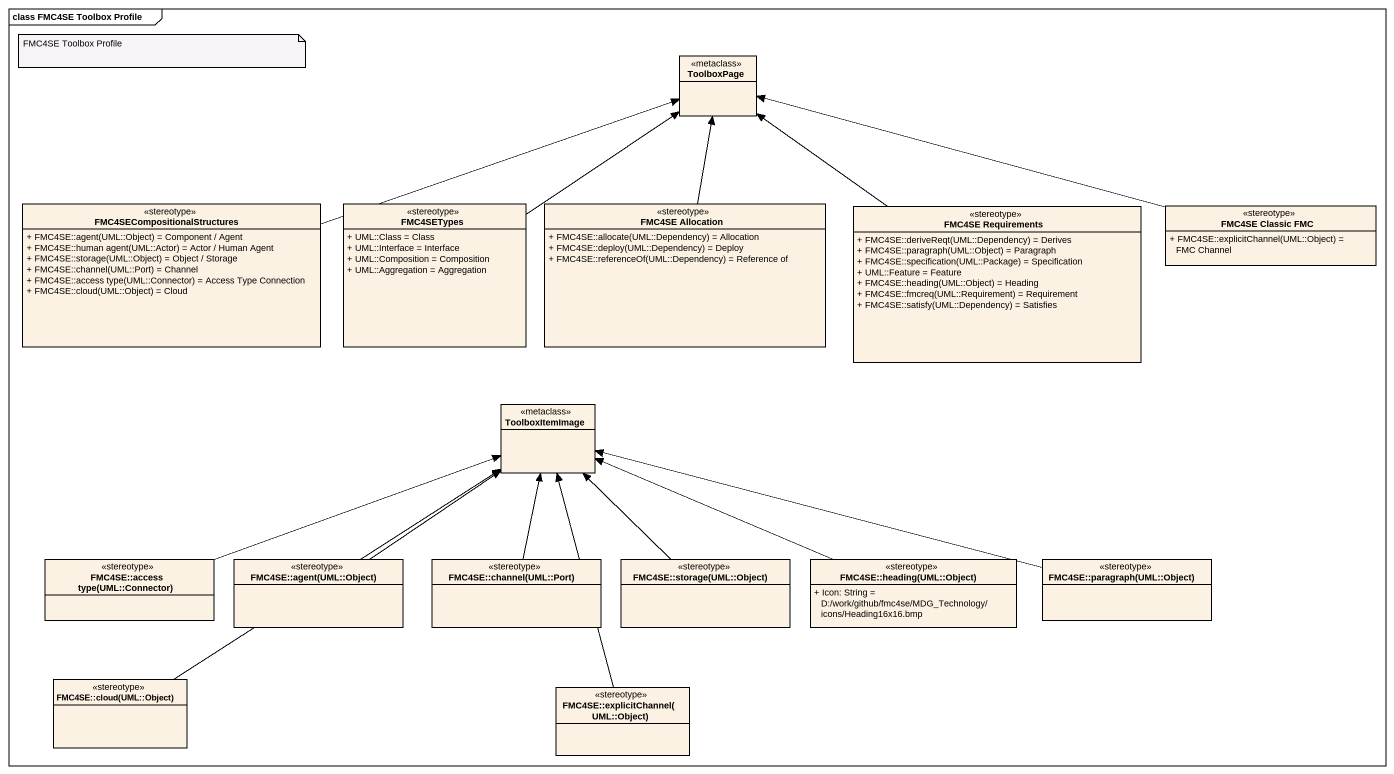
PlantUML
@startuml
mainframe class FMC4SE Toolbox Profile
hide circle
hide empty members
skinparam classAttributeIconSize 0
class ToolboxPage <<metaclass>>
class "FMC4SECompositionalStructures" as FMC4SECompositionalStructure <<stereotype>> {
  {field} + FMC4SE::agent(UML::Object) = Component / Agent
  {field} + FMC4SE::human agent(UML::Actor) = Actor / Human Agent
  {field} + FMC4SE::storage(UML::Object) = Object / Storage
  {field} + FMC4SE::channel(UML::Port) = Channel
  {field} + FMC4SE::access type(UML::Connector) = Access Type Connection
  {field} + FMC4SE::cloud(UML::Object) = Cloud
}
class FMC4SETypes <<stereotype>> {
  + UML::Class = Class
  + UML::Interface = Interface
  + UML::Composition = Composition
  + UML::Aggregation = Aggregation
}
class "FMC4SE Allocation" as FMC4SE_Allocation <<stereotype>> {
  {field} + FMC4SE::allocate(UML::Dependency) = Allocation
  {field} + FMC4SE::deploy(UML::Dependency) = Deploy
  {field} + FMC4SE::referenceOf(UML::Dependency) = Reference of
}
class "FMC4SE Requirements" as FMC4SE_Requirements <<stereotype>> {
  {field} + FMC4SE::deriveReqt(UML::Dependency) = Derives
  {field} + FMC4SE::paragraph(UML::Object) = Paragraph
  {field} + FMC4SE::specification(UML::Package) = Specification
  + UML::Feature = Feature
  {field} + FMC4SE::heading(UML::Object) = Heading
  {field} + FMC4SE::fmcreq(UML::Requirement) = Requirement
  {field} + FMC4SE::satisfy(UML::Dependency) = Satisfies
}
class "FMC4SE Classic FMC" as FMC4SE_Classic_FMC <<stereotype>> {
  {field} + FMC4SE::explicitChannel(UML::Object) = FMC Channel
}
class ToolboxItemImage <<metaclass>>
class "FMC4SE::access type(UML::Connector)" as FMC4SE_access_type_UML <<stereotype>>
class "FMC4SE::agent(UML::Object)" as FMC4SE_agent_UML_Object <<stereotype>>
class "FMC4SE::channel(UML::Port)" as FMC4SE_channel_UML_Port <<stereotype>>
class "FMC4SE::storage(UML::Object)" as FMC4SE_storage_UML_Object <<stereotype>>
class "FMC4SE::heading(UML::Object)" as FMC4SE_heading_UML_Object <<stereotype>> {
  + Icon: String = D:/work/github/fmc4se/MDG_Technology/icons/Heading16x16.bmp
}
class "FMC4SE::paragraph(UML::Object)" as FMC4SE_paragraph_UML_Object <<stereotype>>
class "FMC4SE::cloud(UML::Object)" as FMC4SE_cloud_UML_Object <<stereotype>>
class "FMC4SE::explicitChannel(UML::Object)" as FMC4SE_explicitChannel_UML <<stereotype>>
FMC4SECompositionalStructure -right-> ToolboxPage
FMC4SETypes -up-> ToolboxPage
FMC4SE_Allocation -up-> ToolboxPage
FMC4SE_Requirements -up-> ToolboxPage
FMC4SE_Classic_FMC -left-> ToolboxPage
FMC4SE_access_type_UML -right-> ToolboxItemImage
FMC4SE_agent_UML_Object -up-> ToolboxItemImage
FMC4SE_channel_UML_Port -up-> ToolboxItemImage
FMC4SE_storage_UML_Object -up-> ToolboxItemImage
FMC4SE_heading_UML_Object -left-> ToolboxItemImage
FMC4SE_paragraph_UML_Object -left-> ToolboxItemImage
FMC4SE_cloud_UML_Object -up-> ToolboxItemImage
FMC4SE_explicitChannel_UML -up-> ToolboxItemImage
note as N1
  FMC4SE Toolbox Profile
end note
@enduml
